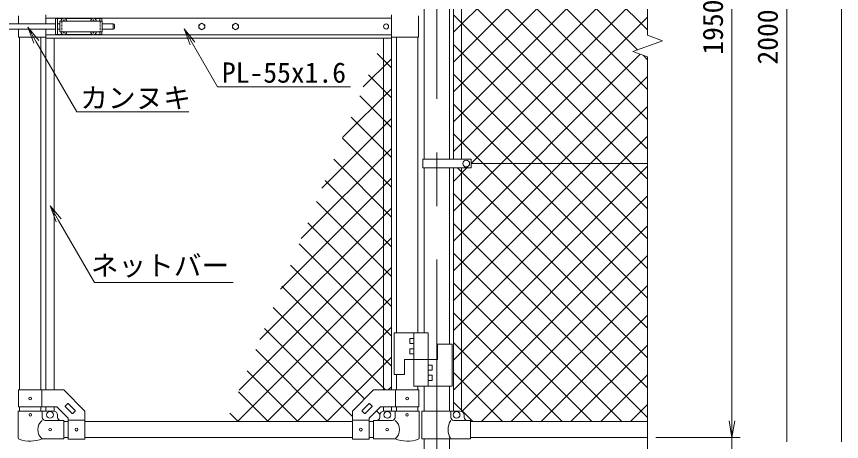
# Model space of a CAD drawing. Units: millimetres, scale not verified. Extents: x -4200 to 4200, y -2970 to 2970.
# Drawn here: x -2541 to -584, y -880 to 128 of the extents above; entities that cross this region are included whole.
import ezdxf
from ezdxf.enums import TextEntityAlignment as Align

# ---------------------------------------------------------------- set-up
doc = ezdxf.new("R2010")
doc.units = ezdxf.units.MM
doc.header["$LTSCALE"] = 20
doc.linetypes.add('USER1', pattern=[50.8, 31.75, -6.35, 6.35, -6.35])
doc.linetypes.add('USER2', pattern=[0.375, 0.25, -0.125])
for name, color, linetype, lineweight in [('0-0_D-STR-TXT', 7, 'Continuous', 9), ('0-4_D-BMK', 2, 'USER1', 13), ('0-5_D-STR1', 1, 'Continuous', 18), ('0-8_D-STR3', 3, 'Continuous', 13), ('0-9_D-STR-DIM', 7, 'Continuous', 9), ('0-A_0', 7, 'Continuous', 9), ('0-B_D-STR2', 7, 'Continuous', 9)]:
    doc.layers.add(name, color=color, linetype=linetype, lineweight=lineweight)
doc.styles.add('ＭＳ ゴシック', font='')
doc.styles.get('ＭＳ ゴシック').set_extended_font_data('MS Gothic')

# ---------------------------------------------------------------- blocks, each defined once
blk = doc.blocks.new('_Open')
at = {"layer": '0-A_0'}
blk.add_line((-20, 3.33), (0, 0), dxfattribs=at)
blk.add_lwpolyline([(-20, -3.33), (0, 0), (-20, 0)], dxfattribs=at)
blk = doc.blocks.new('MLeader2')
at = {"layer": '0-0_D-STR-TXT'}
blk.add_line((-2500.06, 65.09), (-2514.28, 103.07), dxfattribs=at)
for points in [[(-2488.51, 71.76), (-2514.28, 103.07), (-2494.28, 68.43)], [(-2494.28, 68.43), (-2398.25, -97.91), (-2139.46, -97.91), (-2132.26, -97.91)]]:
    blk.add_lwpolyline(points, dxfattribs=at)
blk = doc.blocks.new('MLeader3')
at = {"layer": '0-0_D-STR-TXT'}
blk.add_line((-2129.32, 60.92), (-2143.55, 98.89), dxfattribs=at)
for points in [[(-2117.77, 67.59), (-2143.55, 98.89), (-2123.55, 64.25)], [(-2123.55, 64.25), (-2064.16, -38.61), (-1756.23, -38.61), (-1749.03, -38.61)]]:
    blk.add_lwpolyline(points, dxfattribs=at)
blk = doc.blocks.new('MLeader4')
at = {"layer": '0-0_D-STR-TXT'}
blk.add_line((-2446.99, -358.51), (-2461.22, -320.54), dxfattribs=at)
for points in [[(-2435.45, -351.85), (-2461.22, -320.54), (-2441.22, -355.18)], [(-2441.22, -355.18), (-2356.27, -502.31), (-2034.16, -502.31), (-2026.96, -502.31)]]:
    blk.add_lwpolyline(points, dxfattribs=at)

msp = doc.modelspace()

# ---------------------------------------------------------------- linework, layer by layer
at = {"layer": '0-4_D-BMK'}
msp.add_line((-1544.32, 1583.71), (-1544.32, -1300.44), dxfattribs=at)
at = {"layer": '0-5_D-STR1'}
for p, q in [((-1574.57, 419.06), (-1574.57, -209.94)), ((-1514.07, 419.06), (-1514.07, -209.94)), ((-2534.07, 79.56), (-2534.07, -757.44)), ((-2483.27, 79.56), (-2483.27, -757.44)), ((-1639.87, 79.56), (-1639.87, -622.04)), ((-1589.07, 79.56), (-1589.07, -622.04)), ((-1574.57, -230.94), (-1574.57, -622.04)), ((-1514.07, -230.94), (-1514.07, -649.04)), ((-1639.87, -721.04), (-1639.87, -757.44)), ((-1589.07, -748.04), (-1589.07, -757.44)), ((-1574.57, -748.04), (-1574.57, -807.44)), ((-1514.07, -748.04), (-1514.07, -807.44)), ((-2534.07, -797.44), (-2534.07, -807.44)), ((-2483.27, -797.44), (-2483.27, -807.44)), ((-1639.87, -797.44), (-1639.87, -807.44)), ((-1589.07, -797.44), (-1589.07, -807.44)), ((-2428.67, -832.44), (-2418.67, -832.44)), ((-2378.67, -832.44), (-1744.47, -832.44)), ((-1704.47, -832.44), (-1694.47, -832.44)), ((-1464.32, -832.44), (-1044.32, -832.44)), ((-2428.67, -870.44), (-2418.67, -870.44)), ((-2378.67, -870.44), (-1744.47, -870.44)), ((-1704.47, -870.44), (-1694.47, -870.44)), ((-1574.57, -873.44), (-1574.57, -1270.44)), ((-1514.07, -873.44), (-1514.07, -1270.44)), ((-1464.32, -870.44), (-1044.32, -870.44))]:
    msp.add_line(p, q, dxfattribs=at)
at = {"layer": '0-8_D-STR3'}
for p, q in [((-1504.82, 419.06), (-1504.82, -209.94)), ((-1485.82, 419.06), (-1485.82, -209.94)), ((-2536.17, 129.56), (-2536.17, 111.06)), ((-2471.57, 132.06), (-2471.57, 111.06)), ((-2471.57, 124.06), (-1651.57, 124.06)), ((-2448.67, 123.56), (-2448.67, 85.56)), ((-2448.67, 123.56), (-2431.27, 123.56)), ((-2444.17, 123.56), (-2444.17, 85.56)), ((-2430.53, 117.48), (-2431.82, 117.45)), ((-2431.82, 117.45), (-2431.82, 117.06)), ((-2429.07, 120.21), (-2429.09, 118.91)), ((-2429.07, 120.21), (-2428.28, 120.21)), ((-2428.28, 120.21), (-2428.25, 118.91)), ((-2426.07, 123.56), (-2361.27, 123.56)), ((-2360.53, 117.48), (-2361.82, 117.45)), ((-2361.82, 117.45), (-2361.82, 117.06)), ((-2359.07, 120.21), (-2359.09, 118.91)), ((-2359.07, 120.21), (-2358.28, 120.21)), ((-2358.28, 120.21), (-2358.25, 118.91)), ((-2356.82, 117.48), (-2355.52, 117.45)), ((-2356.07, 123.56), (-2338.67, 123.56)), ((-2355.52, 117.45), (-2355.52, 117.06)), ((-2343.17, 123.56), (-2343.17, 117.06)), ((-2338.67, 123.56), (-2338.67, 117.06)), ((-1651.57, 132.06), (-1651.57, 77.06)), ((-1587.47, 129.56), (-1587.47, 79.56)), ((-2577.02, 111.06), (-2448.67, 111.06)), ((-2577.02, 98.06), (-2448.67, 98.06)), ((-2536.17, 98.06), (-2536.17, 79.56)), ((-2471.57, 98.06), (-2471.57, 77.06)), ((-2444.17, 111.06), (-2438.17, 111.06)), ((-2444.17, 98.06), (-2438.17, 98.06)), ((-2438.17, 117.06), (-2438.17, 92.06)), ((-2438.17, 117.06), (-2338.17, 117.06)), ((-2338.17, 117.06), (-2338.17, 92.06)), ((-2338.17, 111.06), (-2311.67, 111.06)), ((-2338.17, 98.06), (-2311.67, 98.06)), ((-2311.67, 111.06), (-2311.67, 98.06)), ((-2308.67, 108.06), (-2308.67, 101.06)), ((-2471.57, 79.56), (-2536.17, 79.56)), ((-2471.57, 85.06), (-1651.57, 85.06)), ((-2448.67, 85.56), (-2431.27, 85.56)), ((-2438.17, 92.06), (-2338.17, 92.06)), ((-2431.82, 91.66), (-2431.82, 92.06)), ((-2430.53, 91.64), (-2431.82, 91.66)), ((-2429.07, 88.91), (-2429.09, 90.2)), ((-2429.07, 88.91), (-2428.28, 88.91)), ((-2428.28, 88.91), (-2428.25, 90.2)), ((-2426.82, 91.64), (-2425.52, 91.66)), ((-2426.07, 85.56), (-2361.27, 85.56)), ((-2425.52, 91.66), (-2425.52, 92.06)), ((-2361.82, 91.66), (-2361.82, 92.06)), ((-2360.53, 91.64), (-2361.82, 91.66)), ((-2359.07, 88.91), (-2359.09, 90.2)), ((-2359.07, 88.91), (-2358.28, 88.91)), ((-2358.28, 88.91), (-2358.25, 90.2)), ((-2356.82, 91.64), (-2355.52, 91.66)), ((-2356.07, 85.56), (-2338.67, 85.56)), ((-2355.52, 91.66), (-2355.52, 92.06)), ((-2343.17, 92.06), (-2343.17, 85.56)), ((-2338.67, 92.06), (-2338.67, 85.56)), ((-1651.57, 79.56), (-1587.47, 79.56)), ((-2471.57, 77.06), (-1651.57, 77.06)), ((-2471.17, 77.06), (-2471.17, -757.44)), ((-2452.17, 77.06), (-2452.17, -757.44)), ((-1670.97, 77.06), (-1670.97, -757.44)), ((-1651.97, 77.06), (-1651.97, -757.44)), ((-1577.12, -230.94), (-1577.12, -209.94)), ((-1462.33, -209.94), (-1577.12, -209.94)), ((-1462.33, -230.94), (-1462.33, -209.94)), ((-1462.33, -230.94), (-1577.12, -230.94)), ((-1504.82, -230.94), (-1504.82, -807.44)), ((-1485.82, -230.94), (-1485.82, -808.07)), ((-1462.33, -220.44), (-1044.32, -220.44)), ((-1564.57, -622.04), (-1645.57, -622.04)), ((-1645.57, -622.04), (-1645.57, -721.04)), ((-1598.57, -622.04), (-1598.57, -748.04)), ((-1564.57, -622.04), (-1564.57, -748.04)), ((-1608.07, -635.54), (-1608.07, -647.54)), ((-1598.57, -635.54), (-1608.07, -635.54)), ((-1598.57, -647.54), (-1608.07, -647.54)), ((-1608.07, -659.54), (-1608.07, -671.54)), ((-1598.57, -659.54), (-1608.07, -659.54)), ((-1507.57, -649.04), (-1542.57, -649.04)), ((-1542.57, -649.04), (-1542.57, -685.04)), ((-1507.57, -649.04), (-1507.57, -748.04)), ((-1598.57, -671.54), (-1608.07, -671.54)), ((-1542.57, -685.04), (-1620.57, -685.04)), ((-1620.57, -685.04), (-1620.57, -721.04)), ((-1564.57, -698.54), (-1555.07, -698.54)), ((-1555.07, -710.54), (-1555.07, -698.54)), ((-1620.57, -721.04), (-1645.57, -721.04)), ((-1564.57, -710.54), (-1555.07, -710.54)), ((-1564.57, -722.54), (-1555.07, -722.54)), ((-1555.07, -734.54), (-1555.07, -722.54)), ((-1564.57, -734.54), (-1555.07, -734.54)), ((-2536.37, -797.44), (-2536.37, -757.44)), ((-2480.97, -797.44), (-2480.97, -757.44)), ((-1642.17, -797.44), (-1642.17, -757.44)), ((-1507.57, -748.04), (-1598.57, -748.04)), ((-1586.77, -797.44), (-1586.77, -757.44)), ((-2536.37, -797.44), (-2445.24, -797.44)), ((-2471.17, -797.44), (-2471.17, -807.44)), ((-2452.17, -797.44), (-2452.17, -807.56)), ((-2445.24, -797.44), (-2418.67, -824.01)), ((-2425.34, -795.43), (-2419.68, -789.78)), ((-2425.34, -796.85), (-2409.08, -813.11)), ((-2418.27, -789.78), (-2402, -806.04)), ((-1704.88, -789.78), (-1721.14, -806.04)), ((-1697.8, -796.85), (-1714.07, -813.11)), ((-1677.9, -797.44), (-1704.47, -824.01)), ((-1697.8, -795.43), (-1703.46, -789.78)), ((-1586.77, -797.44), (-1677.9, -797.44)), ((-1670.97, -797.44), (-1670.97, -807.56)), ((-1651.97, -797.44), (-1651.97, -807.44)), ((-2537.22, -807.44), (-2480.12, -807.44)), ((-2537.22, -807.44), (-2537.22, -871.13)), ((-2480.12, -807.44), (-2480.12, -822.44)), ((-2480.12, -807.44), (-2453.67, -807.44)), ((-2443.67, -822.44), (-2443.67, -817.44)), ((-2407.66, -813.11), (-2402, -807.45)), ((-2378.67, -873.69), (-2378.67, -807.44)), ((-1744.47, -873.69), (-1744.47, -807.44)), ((-1715.48, -813.11), (-1721.14, -807.45)), ((-1679.47, -822.44), (-1679.47, -817.44)), ((-1643.02, -807.44), (-1669.47, -807.44)), ((-1585.92, -807.44), (-1643.02, -807.44)), ((-1643.02, -807.44), (-1643.02, -822.44)), ((-1585.92, -807.44), (-1585.92, -871.13)), ((-1580.02, -807.44), (-1489.32, -807.44)), ((-1580.02, -807.44), (-1580.02, -873.44)), ((-1510.92, -807.44), (-1510.92, -822.44)), ((-1479.32, -817.44), (-1479.32, -822.44)), ((-2428.67, -829.44), (-2473.12, -829.44)), ((-2428.67, -873.44), (-2428.67, -829.44)), ((-2418.67, -873.69), (-2418.67, -824.01)), ((-2418.67, -829.19), (-2378.67, -829.19)), ((-1704.47, -829.19), (-1744.47, -829.19)), ((-1704.47, -873.69), (-1704.47, -824.01)), ((-1694.47, -829.44), (-1650.02, -829.44)), ((-1694.47, -873.44), (-1694.47, -829.44)), ((-1503.92, -829.44), (-1464.32, -829.44)), ((-1464.32, -829.44), (-1464.32, -873.44)), ((-2428.67, -873.44), (-2480.12, -873.44)), ((-2418.67, -873.69), (-2378.67, -873.69)), ((-1704.47, -873.69), (-1744.47, -873.69)), ((-1694.47, -873.44), (-1643.02, -873.44)), ((-1580.02, -873.44), (-1464.32, -873.44))]:
    msp.add_line(p, q, dxfattribs=at)
at = {"layer": '0-8_D-STR3', "linetype": 'USER2'}
for p, q in [((-2433.67, 117.06), (-2433.67, 92.06)), ((-2342.67, 117.06), (-2342.67, 92.06))]:
    msp.add_line(p, q, dxfattribs=at)
at = {"layer": '0-8_D-STR3'}
for points in [[(-2426.82, 117.48), (-2425.52, 117.45), (-2425.52, 117.06)], [(-2536.37, -757.44), (-2428.67, -757.44), (-2378.67, -807.44)], [(-1586.77, -757.44), (-1694.47, -757.44), (-1744.47, -807.44)]]:
    msp.add_lwpolyline(points, dxfattribs=at)
for points in [[(-2101.57, 112.66), (-2108.59, 108.61), (-2108.59, 100.51), (-2101.57, 96.46), (-2094.56, 100.51), (-2094.56, 108.61)], [(-2021.57, 112.66), (-2028.59, 108.61), (-2028.59, 100.51), (-2021.57, 96.46), (-2014.56, 100.51), (-2014.56, 108.61)]]:
    msp.add_lwpolyline(points, close=True, dxfattribs=at)
for centre, radius in [((-2101.57, 104.56), 7.03), ((-2021.57, 104.56), 7.03), ((-1664.47, 104.56), 6), ((-1474.33, -220.44), 8), ((-2508.67, -777.44), 3.25), ((-1614.47, -777.44), 3.25), ((-2508.27, -816.44), 3), ((-2461.67, -816.44), 8), ((-1661.47, -816.44), 8), ((-1614.87, -816.44), 3), ((-1497.32, -816.44), 8), ((-2461.27, -851.44), 3), ((-2398.67, -851.44), 3.25), ((-1724.47, -851.44), 3.25), ((-1661.87, -851.44), 3)]:
    msp.add_circle(centre, radius, dxfattribs=at)
for centre, radius, start, end in [((-2428.67, 117.06), 7, 0, 180), ((-2430.58, 118.96), 1.49, 270, 0), ((-2426.77, 118.96), 1.49, 180, 270), ((-2358.67, 117.06), 7, 0, 180), ((-2360.58, 118.96), 1.49, 270, 0), ((-2356.77, 118.96), 1.49, 180, 270), ((-2311.67, 108.06), 3, 0, 90), ((-2311.67, 101.06), 3, 270, 0), ((-2428.67, 92.06), 7, 180, 0), ((-2430.58, 90.15), 1.49, 0, 90), ((-2426.77, 90.15), 1.49, 90, 180), ((-2358.67, 92.06), 7, 180, 0), ((-2360.58, 90.15), 1.49, 0, 90), ((-2356.77, 90.15), 1.49, 90, 180), ((-2424.63, -796.14), 1, 135, 225), ((-2418.98, -790.48), 1, 45, 135), ((-1704.17, -790.48), 1, 45, 135), ((-1698.51, -796.14), 1, 315, 45), ((-2453.67, -817.44), 10, 0, 90), ((-2408.37, -812.4), 1, 225, 315), ((-2402.71, -806.75), 1, 315, 45), ((-1720.43, -806.75), 1, 135, 225), ((-1714.78, -812.4), 1, 225, 315), ((-1669.47, -817.44), 10, 90, 180), ((-1489.32, -817.44), 10, 0, 90), ((-2461.93, -851.44), 28.55, 129.59418, 230.40582), ((-2473.12, -822.44), 7, 180, 270), ((-2436.67, -822.44), 7, 180, 270), ((-1686.47, -822.44), 7, 270, 0), ((-1650.02, -822.44), 7, 270, 0), ((-1661.22, -851.44), 28.55, 309.59418, 50.40582), ((-1476.71, -851.44), 40.68, 147.25964, 212.74036), ((-1503.92, -822.44), 7, 180, 270), ((-1472.32, -822.44), 7, 180, 270), ((-2533.92, -871.13), 3.3, 180, 250.77949), ((-2508.67, -798.71), 80, 250.77949, 290.9084), ((-1614.47, -798.71), 80, 249.0916, 289.22051), ((-1589.22, -871.13), 3.3, 289.22051, 0)]:
    msp.add_arc(centre, radius, start, end, dxfattribs=at)
at = {"layer": '0-9_D-STR-DIM'}
for p, q in [((-1044.32, 1583.71), (-1044.32, 83.78)), ((-584.32, 1503.56), (-584.32, -880.44)), ((-844.32, 1039.56), (-844.32, -830.44)), ((-714.32, 1039.56), (-714.32, -880.44)), ((-1009.08, 70.96), (-1044.32, 83.78)), ((-1079.56, 45.31), (-1009.08, 70.96)), ((-1044.32, 32.48), (-1079.56, 45.31)), ((-1044.32, 32.48), (-1044.32, -1027.75)), ((-844.32, -830.44), (-844.32, -790.44)), ((-1024.32, -870.44), (-824.32, -870.44)), ((-1004.32, -870.44), (-824.32, -870.44)), ((-844.32, -870.44), (-844.32, -920.44))]:
    msp.add_line(p, q, dxfattribs=at)
at = {"layer": '0-B_D-STR2'}
for p, q in [((-1044.32, 96.42), (-1504.82, 556.92)), ((-1504.82, 90.85), (-1044.32, 551.35)), ((-1068.09, 49.48), (-1504.82, 486.21)), ((-1504.82, 20.14), (-1044.32, 480.64)), ((-1044.32, -45), (-1504.82, 415.5)), ((-1504.82, -50.57), (-1044.32, 409.93)), ((-1504.82, -121.28), (-1044.32, 339.22)), ((-1044.32, -115.71), (-1504.29, 344.26)), ((-1044.32, -186.42), (-1504.82, 274.08)), ((-1504.82, -191.99), (-1044.32, 268.51)), ((-1044.32, -257.13), (-1500.5, 199.04)), ((-1462.33, -220.21), (-1044.32, 197.8)), ((-1044.32, -327.85), (-1504.82, 132.65)), ((-1504.82, -333.41), (-1044.32, 127.09)), ((-1044.32, -398.56), (-1504.82, 61.94)), ((-1686, 40.41), (-1651.97, 6.38)), ((-1651.97, 27.68), (-1718.48, -38.83)), ((-1504.82, -404.12), (-1061.84, 38.86)), ((-1044.32, 25.71), (-1054.97, 36.36)), ((-1706.56, -9.74), (-1651.97, -64.33)), ((-1044.32, -469.27), (-1504.82, -8.77)), ((-1504.82, -474.83), (-1044.32, -14.33)), ((-1651.97, -43.03), (-1767.61, -158.67)), ((-1727.12, -59.89), (-1651.97, -135.04)), ((-1044.32, -539.98), (-1504.82, -79.48)), ((-1504.82, -545.54), (-1044.32, -85.04)), ((-1651.97, -113.74), (-1816.74, -278.51)), ((-1747.67, -110.04), (-1651.97, -205.75)), ((-1044.32, -610.69), (-1504.82, -150.19)), ((-1504.82, -616.26), (-1044.32, -155.76)), ((-1768.23, -160.2), (-1651.97, -276.46)), ((-1651.97, -184.45), (-1865.86, -398.34)), ((-1788.79, -210.35), (-1651.97, -347.17)), ((-1504.82, -686.97), (-1044.32, -226.47)), ((-1504.82, -262.7), (-1473.06, -230.94)), ((-1044.32, -681.4), (-1494.78, -230.94)), ((-1652.75, -255.94), (-1914.99, -518.18)), ((-1809.35, -260.5), (-1651.97, -417.88)), ((-1044.32, -752.11), (-1504.82, -291.61)), ((-1829.91, -310.65), (-1651.97, -488.59)), ((-1504.82, -757.68), (-1044.32, -297.18)), ((-1651.97, -325.87), (-1964.12, -638.02)), ((-1850.47, -360.8), (-1651.97, -559.3)), ((-1044.32, -822.82), (-1504.82, -362.32)), ((-1484.91, -808.47), (-1044.32, -367.89)), ((-1651.97, -396.58), (-2013.25, -757.86)), ((-1871.03, -410.95), (-1651.97, -630.01)), ((-1105.41, -832.44), (-1504.82, -433.03)), ((-1438.17, -832.44), (-1044.32, -438.6)), ((-1651.97, -467.3), (-2017.12, -832.44)), ((-1891.59, -461.1), (-1651.97, -700.72)), ((-1176.12, -832.44), (-1504.82, -503.74)), ((-1912.15, -511.25), (-1665.96, -757.44)), ((-1367.46, -832.44), (-1044.32, -509.31)), ((-1651.97, -538.01), (-1946.41, -832.44)), ((-1932.71, -561.41), (-1715.57, -778.54)), ((-1246.83, -832.44), (-1504.82, -574.45)), ((-1296.74, -832.44), (-1044.32, -580.02)), ((-1953.27, -611.56), (-1744.47, -820.35)), ((-1651.97, -608.72), (-1875.7, -832.44)), ((-1317.54, -832.44), (-1504.82, -645.16)), ((-1973.83, -661.71), (-1803.09, -832.44)), ((-1226.03, -832.44), (-1044.32, -650.73)), ((-1651.97, -679.43), (-1804.99, -832.44)), ((-1994.39, -711.86), (-1873.8, -832.44)), ((-1388.25, -832.44), (-1504.82, -715.87)), ((-1155.32, -832.44), (-1044.32, -721.44)), ((-2014.95, -762.01), (-1944.52, -832.44)), ((-1651.97, -750.14), (-1659.28, -757.44)), ((-1458.96, -832.44), (-1504.82, -786.58)), ((-1084.61, -832.44), (-1044.32, -792.15)), ((-2035.51, -812.16), (-2015.23, -832.44)), ((-1687.29, -806.83), (-1679.16, -814.96))]:
    msp.add_line(p, q, dxfattribs=at)

# ---------------------------------------------------------------- block references
at = {"layer": '0-0_D-STR-TXT'}
for name in ['MLeader2', 'MLeader3', 'MLeader4']:
    msp.add_blockref(name, (0, 0), dxfattribs=at)
at = {"layer": '0-9_D-STR-DIM', "xscale": 2, "yscale": 2, "rotation": 270}
msp.add_blockref('_Open', (-844.32, -870.44), dxfattribs=at)
msp.add_blockref('_Open', (-844.32, -870.44), dxfattribs=at)

# ---------------------------------------------------------------- texts
at = {"layer": '0-0_D-STR-TXT', "style": 'ＭＳ ゴシック'}
for s, p in [('PL-55x1.6', (-2053.91, -43.08)), ('カンヌキ', (-2389.94, -103.17)), ('ネットバー', (-2364.8, -500.7))]:
    msp.add_text(s, height=48.09, dxfattribs=at).set_placement(p, align=Align.BOTTOM_LEFT)
at = {"layer": '0-9_D-STR-DIM', "style": 'ＭＳ ゴシック'}
for s, p in [('1950', (-851.07, 37.66)), ('2000', (-721.07, 14.31))]:
    msp.add_text(s, height=48.09, rotation=90, dxfattribs=at).set_placement(p, align=Align.BOTTOM_LEFT)

doc.saveas('drawing.dxf')
